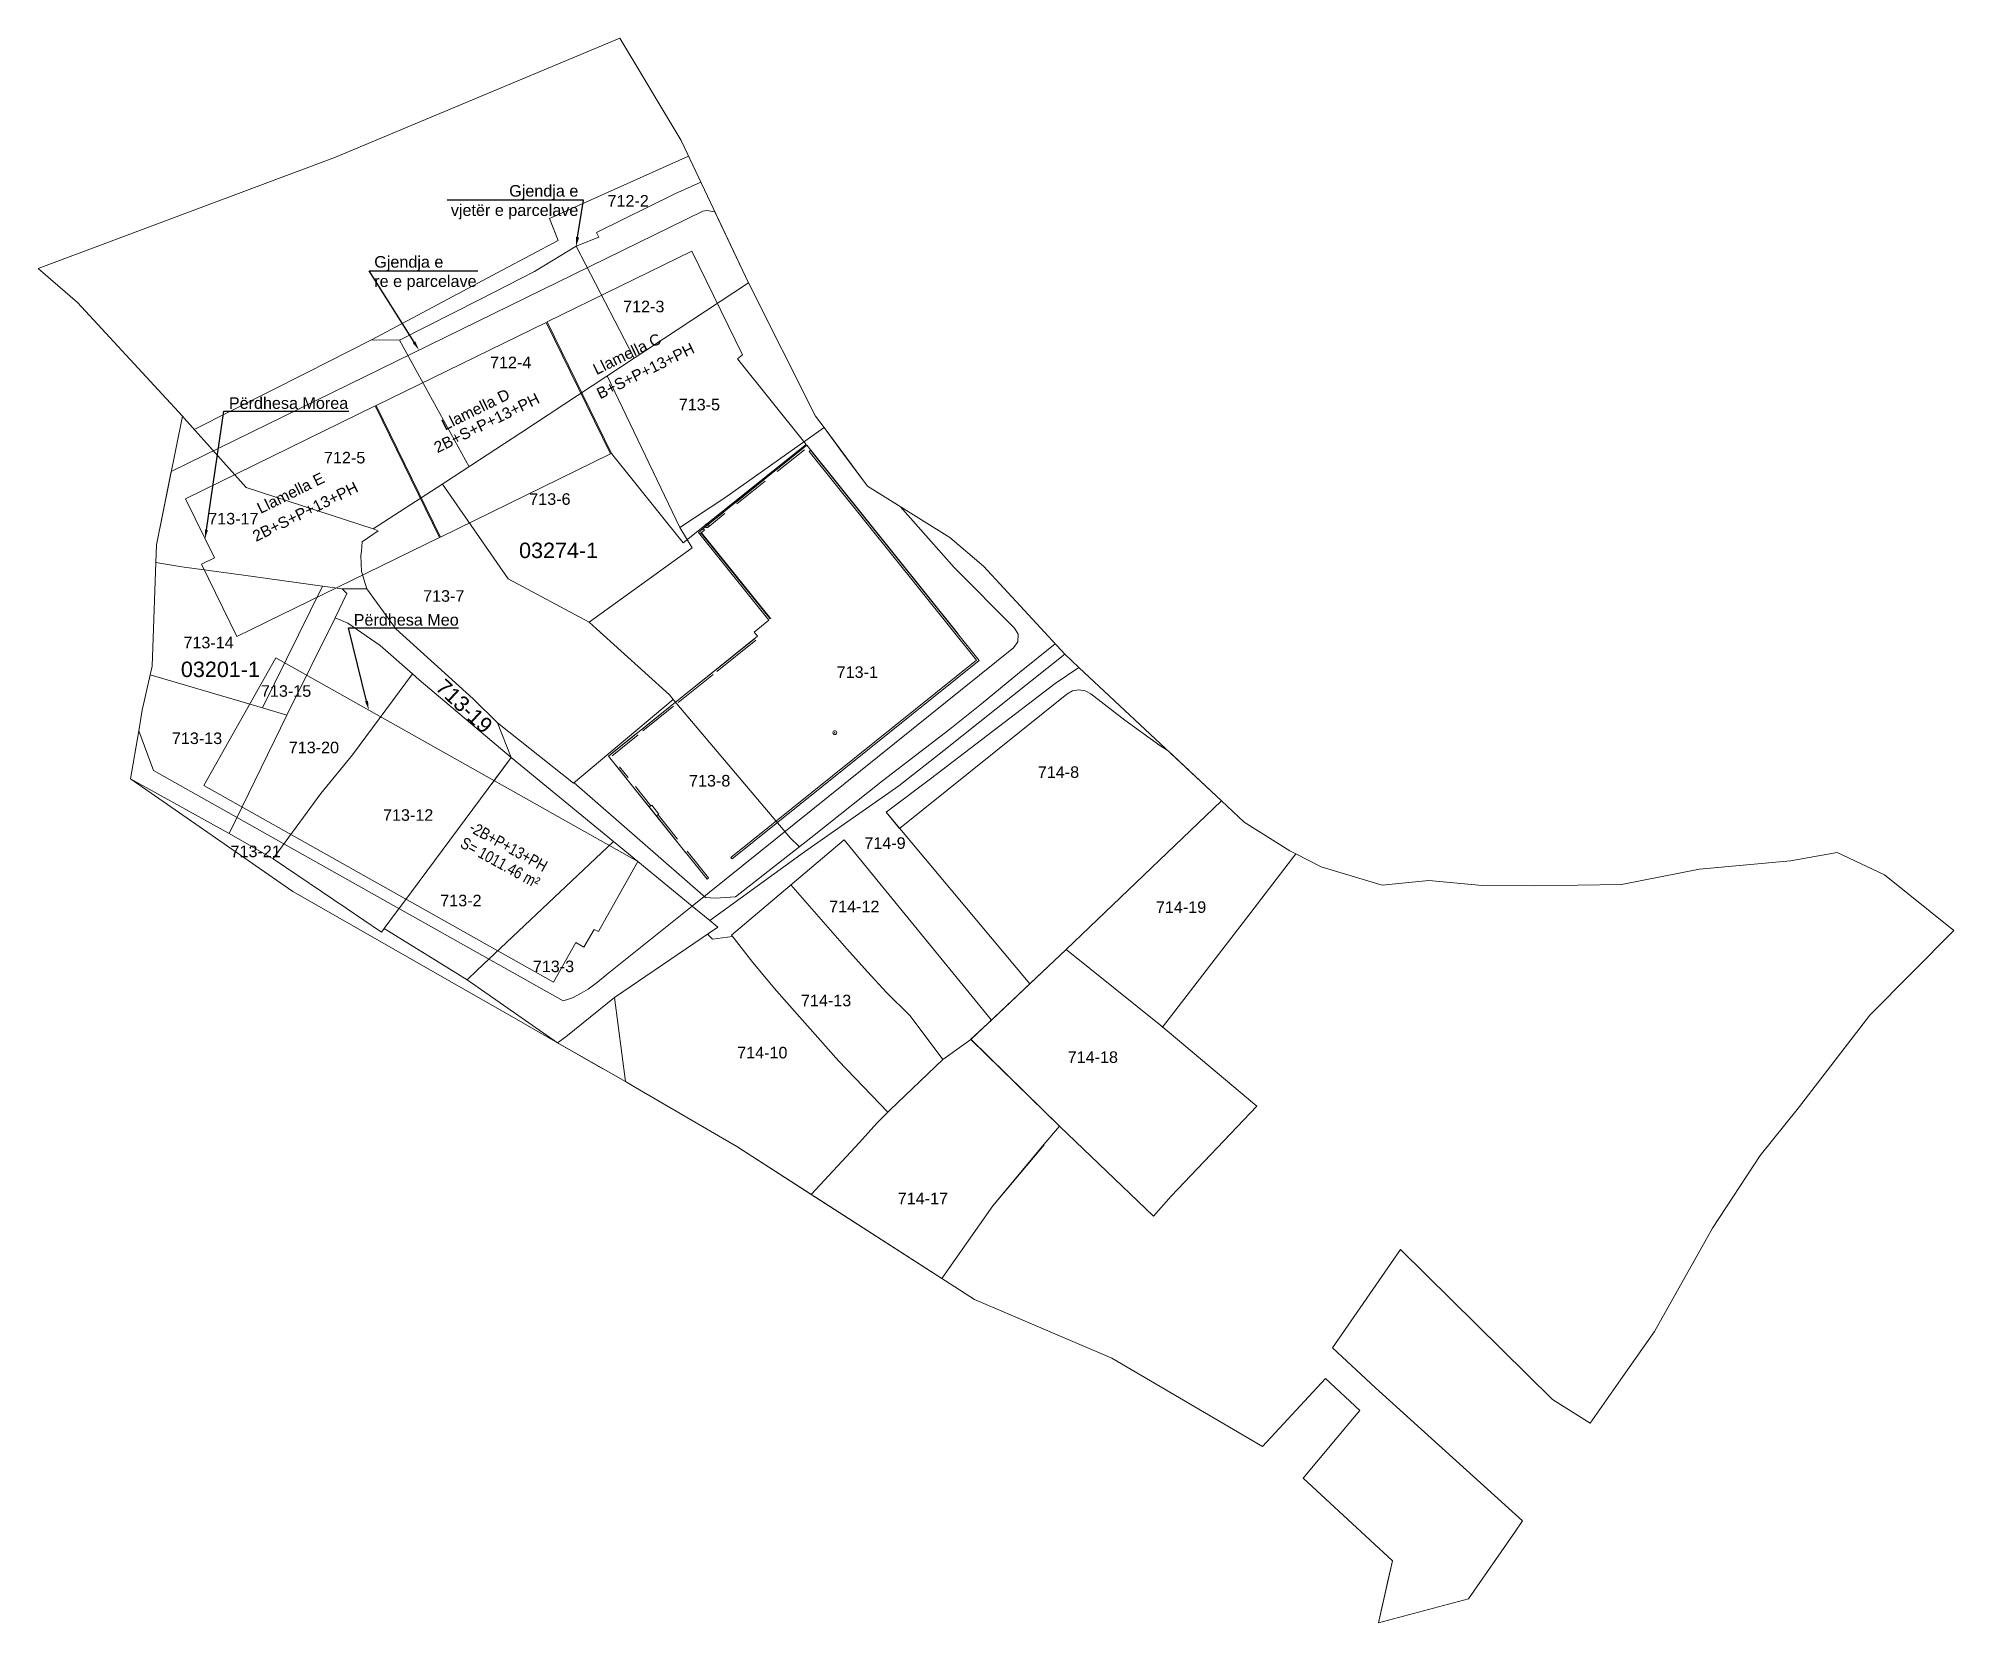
# Model space of a CAD drawing. Header units: metres. Extents: x 7511851 to 7512099, y 4692231 to 4692437.
import ezdxf
from ezdxf import colors
from ezdxf.entities.mleader import LeaderData, LeaderLine
from ezdxf.math import Vec2, Vec3

# ---------------------------------------------------------------- set-up
doc = ezdxf.new("R2010")
doc.units = ezdxf.units.M
doc.header["$PDMODE"] = 32
doc.header["$PDSIZE"] = 0.5
for name, color, linetype, lineweight in [('A - objekti 1 gjendja faktike_Pen_No__1', 7, 'Continuous', 0), ('A - Perdhesa Polyine_Pen_No__6', 1, 'Continuous', 0), ('Drawing & Figure_Pen_No__1', 7, 'Continuous', 13), ('etazha', 7, 'Continuous', 0), ('leja xeni', 1, 'Continuous', 0), ('Matjet_04.12.2019', 1, 'Continuous', 0), ('Parc fqinje -fr', 8, 'Continuous', 0), ('Parcela Baze', 7, 'Continuous', 0), ('parcelat-mungese v3', 1, 'Continuous', 0), ('shytllat', 5, 'Continuous', 0)]:
    doc.layers.add(name, color=color, linetype=linetype, lineweight=lineweight)
for name, color, linetype, lineweight, true_color in [('A - objekti 1 gjendja faktike_Pen_No__8', 7, 'Continuous', 0, 0xa80f02), ('parcelat e vjetra', 7, 'Continuous', 0, 0x848443), ('parcelat e vjetra nr', 7, 'Continuous', 0, 0x848443)]:
    doc.layers.add(name, color=color, linetype=linetype, lineweight=lineweight, true_color=true_color)
doc.layers.add('Nr Parceles Baze', color=7, linetype='Continuous')
doc.layers.add('PARCELA', color=7, linetype='Continuous')
doc.styles.add('GENERATED_STYLE_1', font='arial.ttf')
doc.styles.add('GENERATED_STYLE_3', font='ARIALN.TTF')
doc.styles.get("Standard").update_dxf_attribs({"font": 'arial.ttf'})

msp = doc.modelspace()

# ---------------------------------------------------------------- linework, layer by layer
at = {"layer": 'A - objekti 1 gjendja faktike_Pen_No__1', "color": 7, "linetype": 'Continuous', "lineweight": 13}
for p, q in [((7511950.565002819, 4692384.052568858), (7511937.593926664, 4692373.634619785)), ((7511950.483891753, 4692384.049757078), (7511950.448806937, 4692384.021578087)), ((7511950.51897657, 4692384.077936071), (7511950.519026571, 4692384.077936072)), ((7511950.549409566, 4692384.040044862), (7511950.549459565, 4692384.040044862)), ((7511950.565002819, 4692384.052568858), (7511950.565052818, 4692384.052568858)), ((7511950.56500282, 4692384.05256886), (7511950.565052819, 4692384.052568859)), ((7511950.565002819, 4692384.052568858), (7511970.162477286, 4692359.623595937)), ((7511936.502399024, 4692372.757940067), (7511937.593926664, 4692373.634619785)), ((7511945.643636145, 4692361.377840645), (7511936.502399024, 4692372.757940067)), ((7511937.593926664, 4692373.634619785), (7511937.593976663, 4692373.634619785)), ((7511943.717452933, 4692359.830604822), (7511945.643636145, 4692361.377840645)), ((7511924.818158805, 4692343.735001736), (7511944.163156956, 4692359.275797752)), ((7511944.163156956, 4692359.275797752), (7511943.717452933, 4692359.830604822)), ((7511954.187999582, 4692346.787374851), (7511954.188049582, 4692346.787374851)), ((7511954.18799958, 4692346.787374851), (7511954.188049581, 4692346.787374851)), ((7511954.191897896, 4692346.790505852), (7511954.191947895, 4692346.790505852)), ((7511934.876266073, 4692331.21195383), (7511924.818158805, 4692343.735001736))]:
    msp.add_line(p, q, dxfattribs=at)
at = {"layer": 'A - objekti 1 gjendja faktike_Pen_No__8', "color": 14, "linetype": 'Continuous', "lineweight": 35, "true_color": 0xa80f02}
msp.add_line((7511945.83860838, 4692361.53432016), (7511936.854538788, 4692372.720115826), dxfattribs=at)
at = {"layer": 'A - objekti 1 gjendja faktike_Pen_No__8', "color": 14, "linetype": 'Continuous', "lineweight": 0, "true_color": 0xa80f02}
msp.add_lwpolyline([(7511940.87517522, 4692330.404171356), (7511972.942234796, 4692356.159427384), (7511951.050369404, 4692383.416314782), (7511950.855462432, 4692383.259771802), (7511972.590783871, 4692356.197774806), (7511940.718625264, 4692330.59908701)], close=True, dxfattribs=at)
at = {"layer": 'A - objekti 1 gjendja faktike_Pen_No__8', "color": 14, "linetype": 'Continuous', "lineweight": 0, "true_color": 0xa80f02, "flags": 128}
for points in [[(7511950.081612007, 4692383.664324983), (7511946.554505803, 4692380.831467296)], [(7511946.711293163, 4692380.636256055), (7511950.238399367, 4692383.469113742)], [(7511944.995180604, 4692379.579067701), (7511941.338756859, 4692376.642346346)], [(7511941.495544217, 4692376.447135106), (7511945.151967961, 4692379.38385646)], [(7511939.77943166, 4692375.38994675), (7511937.593926664, 4692373.634619785)], [(7511937.750714019, 4692373.439408545), (7511939.936219017, 4692375.194735511)], [(7511936.502399024, 4692372.757940067), (7511945.643692726, 4692361.377770206)], [(7511943.777266311, 4692358.962344159), (7511938.727311157, 4692354.906383377)], [(7511938.883861112, 4692354.711467723), (7511943.933816264, 4692358.767428507)], [(7511938.25951359, 4692354.530663488), (7511933.729599038, 4692350.892382513)], [(7511933.886148993, 4692350.69746686), (7511938.416063544, 4692354.335747835)], [(7511933.105868948, 4692350.39142266), (7511929.145182868, 4692347.210327597)], [(7511929.301732824, 4692347.015411944), (7511933.262418902, 4692350.196507008)], [(7511928.521452778, 4692346.709367745), (7511925.130023787, 4692343.98548158)], [(7511925.286573741, 4692343.790565924), (7511928.678002731, 4692346.514452091)], [(7511925.726841232, 4692342.6050085), (7511927.185149988, 4692340.789311995)], [(7511926.266147789, 4692342.33276761), (7511927.380065527, 4692340.945861854)], [(7511928.123775916, 4692339.619276945), (7511930.11666273, 4692337.139331311)], [(7511930.311598923, 4692337.295897759), (7511928.319365345, 4692339.776368052)], [(7511931.055982972, 4692335.969853912), (7511933.874682649, 4692332.460375464)], [(7511933.787789249, 4692332.967797426), (7511931.250898627, 4692336.126403865)], [(7511934.813982489, 4692331.290881396), (7511937.623648657, 4692327.792650298), (7511937.818564311, 4692327.949200253), (7511935.04018885, 4692331.408472231)]]:
    msp.add_lwpolyline(points, dxfattribs=at)
for points in [[(7511936.659197945, 4692372.562738117), (7511937.28291646, 4692373.063688668), (7511937.126129104, 4692373.258899907), (7511936.502399024, 4692372.757940067)], [(7511930.11666273, 4692337.139331311), (7511930.427874521, 4692337.389286561), (7511931.367174217, 4692336.21979266), (7511931.055309178, 4692335.969312742)]]:
    msp.add_lwpolyline(points, close=True, dxfattribs=at)
at = {"layer": 'A - Perdhesa Polyine_Pen_No__6', "linetype": 'Continuous', "lineweight": 0}
for points in [[(7511916.876917804, 4692400.068090637), (7511925.22003066, 4692382.996934398), (7511934.522641669, 4692371.382412982), (7511950.461945572, 4692384.14894366), (7511941.553623172, 4692395.27118678), (7511942.222103054, 4692395.806603443), (7511935.65435985, 4692409.245109226)], [(7511903.028506352, 4692372.151370839), (7511925.08526244, 4692382.931074494), (7511916.742151474, 4692400.002226867), (7511894.685392784, 4692389.222528537)], [(7511902.894614684, 4692372.085933802), (7511876.615180241, 4692359.242498696), (7511872.026729549, 4692368.631254219), (7511873.688786674, 4692369.443544257), (7511869.934187023, 4692377.125971472), (7511894.551503427, 4692389.157086769)]]:
    msp.add_lwpolyline(points, close=True, dxfattribs=at)
at = {"layer": 'leja xeni', "flags": 128}
msp.add_lwpolyline([(7511881.643999999, 4692356.483), (7511872.333, 4692339.919), (7511917.707, 4692314.413), (7511920.597, 4692319.557), (7511921.642999999, 4692318.969), (7511922.966, 4692321.232), (7511923.533, 4692321.004), (7511928.629, 4692330.07)], close=True, dxfattribs=at)
at = {"layer": 'Matjet_04.12.2019', "color": 1}
for p in [(7511937.593926664, 4692373.634619785), (7511954.187999583, 4692346.787374852)]:
    msp.add_point(p, dxfattribs=at)
at = {"layer": 'Parc fqinje -fr', "lineweight": 0, "flags": 128}
for points in [[(7511912.211, 4692343.575), (7511909.666966206, 4692340.149635942)], [(7511924.077343922, 4692303.194234521), (7511918.211, 4692306.549), (7511919.271000001, 4692307.313), (7511925.6, 4692312.428)]]:
    msp.add_lwpolyline(points, dxfattribs=at)
at = {"layer": 'PARCELA', "lineweight": 0, "flags": 128}
msp.add_lwpolyline([(7511879.94, 4692349.998), (7511883.095, 4692349.068), (7511889.344, 4692361.676), (7511890.881, 4692364.848999999), (7511890.286, 4692365.442), (7511887.703, 4692365.8), (7511879.94, 4692349.998)], dxfattribs=at)
at = {"layer": 'PARCELA', "lineweight": 0}
msp.add_lwpolyline([(7511904.880423328, 4692315.709024069), (7511895.714, 4692321.363), (7511895.375, 4692320.907), (7511890.79, 4692324.02), (7511881.312999999, 4692330.399), (7511875.602999999, 4692333.703), (7511862.81, 4692340.782), (7511863.876, 4692347.021000001)], dxfattribs=at)
at = {"layer": 'Parcela Baze', "flags": 128}
for points in [[(7511868.089, 4692380.675), (7511937.066000001, 4692414.438), (7511937.581, 4692414.509), (7511938.619, 4692414.346), (7511942.993, 4692405.116), (7511951.692000001, 4692387.847), (7511952.79, 4692386.36), (7511954.994, 4692383.377), (7511958.422, 4692378.737), (7511962.664, 4692376.103999999), (7511969.659, 4692368.194), (7511977.522000001, 4692360.323), (7511977.965, 4692359.554), (7511977.935, 4692358.579), (7511977.366, 4692357.776000001), (7511935.682, 4692324.288), (7511925.491, 4692332.643), (7511912.211, 4692343.575), (7511910.408, 4692348.041999999), (7511907.287, 4692351.18), (7511897.246, 4692360.267), (7511893.466, 4692365.435), (7511890.286, 4692365.442), (7511887.703, 4692365.8), (7511877.458, 4692367.218), (7511869.461, 4692368.275), (7511866.082, 4692368.871), (7511866.161, 4692371.131), (7511868.089, 4692380.675)], [(7511935.682, 4692324.288), (7511924.647999999, 4692315.435), (7511923.397000001, 4692314.429), (7511922.177999999, 4692313.502), (7511921.293, 4692312.967), (7511920.134, 4692312.398), (7511919.616, 4692312.188999999), (7511918.965, 4692311.985), (7511892.386, 4692326.927), (7511865.807, 4692341.869), (7511863.876, 4692347.021000001), (7511864.33, 4692349.682), (7511865.363, 4692354.287), (7511865.611, 4692355.392), (7511866.082, 4692368.871), (7511869.461, 4692368.275), (7511877.458, 4692367.218), (7511887.703, 4692365.8), (7511890.286, 4692365.442), (7511890.881, 4692364.848999999), (7511889.344, 4692361.676), (7511891, 4692360.963), (7511895.198, 4692358.097), (7511899.376, 4692354.42), (7511900.257999999, 4692353.643999999), (7511912.211, 4692343.575), (7511925.491, 4692332.643), (7511935.682, 4692324.288)]]:
    msp.add_lwpolyline(points, dxfattribs=at)
at = {"layer": 'Parcela Baze', "lineweight": 0, "flags": 128}
for points in [[(7511924.669838073, 4692393.059345806), (7511934.09, 4692373.38)], [(7511890.286, 4692365.442), (7511893.466, 4692365.435), (7511897.246, 4692360.267), (7511907.287, 4692351.18), (7511910.408, 4692348.041999999)], [(7511940.933945087, 4692320.333290714), (7511938.318, 4692320.009), (7511937.660934281, 4692320.626199889)]]:
    msp.add_lwpolyline(points, dxfattribs=at)
at = {"layer": 'parcelat e vjetra', "lineweight": 0, "flags": 128}
for points in [[(7511942.993, 4692405.116), (7511913.452, 4692385.678), (7511902.611, 4692378.579), (7511894.291, 4692373.23), (7511877.791, 4692378.6), (7511870.102, 4692387.2), (7511870.032, 4692387.28), (7511869.842, 4692387.49), (7511869.532, 4692387.82), (7511855.942, 4692402.56), (7511850.842, 4692406.99), (7511889.413, 4692421.428), (7511926.304, 4692436.845), (7511934.243, 4692423.576)], [(7511899.376, 4692354.42), (7511895.198191072, 4692358.09683954), (7511891.000191072, 4692360.96283954), (7511889.344, 4692361.676), (7511883.095, 4692349.068), (7511875.602999999, 4692333.703), (7511881.312999999, 4692330.399), (7511881.582, 4692330.791), (7511887.487000001, 4692338.879), (7511891.603999999, 4692343.916)], [(7511997.848999999, 4692286.655), (7511995.532000001, 4692284.05), (7511983.371, 4692295.688), (7511971.853999999, 4692306.961), (7511984.225, 4692318.67), (7511996.477999999, 4692308.808), (7512008.929, 4692298.348999999)]]:
    msp.add_lwpolyline(points, close=True, dxfattribs=at)
for points in [[(7511894.088, 4692397.746), (7511898.703284746, 4692400.20181964), (7511911.134490636, 4692406.81653601), (7511918.293444145, 4692410.625856474), (7511917.184335398, 4692413.476382581), (7511935.204602645, 4692421.547293162)], [(7511871.079878964, 4692386.106261011), (7511885.627816277, 4692393.466018589), (7511894.088, 4692397.746), (7511897.7, 4692397.706), (7511908.118, 4692402.948), (7511915.233, 4692406.594), (7511920.631, 4692409.869), (7511923.58, 4692411.059), (7511923.278, 4692411.647), (7511933.435, 4692416.688), (7511936.797488972, 4692418.186758123)], [(7511920.631, 4692409.869), (7511928.145665193, 4692395.34644264)], [(7511894.291, 4692373.23), (7511902.611, 4692378.579), (7511913.452000001, 4692385.678), (7511942.993, 4692405.116), (7511951.692000001, 4692387.847), (7511952.79, 4692386.36), (7511939.92, 4692377.23), (7511934.09, 4692373.38), (7511935.68, 4692370.75), (7511922.3, 4692361.1), (7511923.27, 4692360.23), (7511932.73, 4692351.68), (7511933.22, 4692351.09), (7511920.285, 4692340.217), (7511910.408, 4692348.041999999), (7511907.287, 4692351.18), (7511897.246, 4692360.267), (7511893.466, 4692365.435), (7511892.786, 4692367.666), (7511892.71, 4692369.743), (7511892.757999999, 4692370.324), (7511892.856000001, 4692371.514), (7511894.943, 4692372.976), (7511894.291, 4692373.23)], [(7511894.291, 4692373.23), (7511902.611, 4692378.579), (7511913.452000001, 4692385.678), (7511942.993, 4692405.116), (7511951.692000001, 4692387.847), (7511952.79, 4692386.36), (7511939.92, 4692377.23), (7511934.09, 4692373.38), (7511935.68, 4692370.75), (7511922.3, 4692361.1), (7511923.27, 4692360.23), (7511932.73, 4692351.68), (7511933.22, 4692351.09), (7511920.285, 4692340.217), (7511910.408, 4692348.041999999), (7511907.287, 4692351.18), (7511897.246, 4692360.267), (7511893.466, 4692365.435), (7511892.786, 4692367.666), (7511892.71, 4692369.743), (7511892.757999999, 4692370.324), (7511892.856000001, 4692371.514), (7511894.943, 4692372.976), (7511894.291, 4692373.23)], [(7511897.7, 4692397.706), (7511906.736486042, 4692381.280487447)], [(7511866.161, 4692371.131), (7511869.532000001, 4692387.82), (7511869.842, 4692387.49), (7511870.032000001, 4692387.28), (7511870.102000001, 4692387.2), (7511877.791, 4692378.6), (7511894.291, 4692373.23), (7511894.943, 4692372.976), (7511892.856000001, 4692371.514), (7511892.757999999, 4692370.324), (7511892.71, 4692369.743), (7511892.786, 4692367.666), (7511893.466, 4692365.435), (7511890.286, 4692365.442), (7511887.703, 4692365.8), (7511877.458, 4692367.218), (7511869.461, 4692368.275), (7511866.082, 4692368.871), (7511866.161, 4692371.131)], [(7511950.248, 4692331.331999999), (7511950.248000001, 4692331.332), (7511962.497, 4692339.88), (7511968.34, 4692344.458), (7511984.021, 4692356.967), (7511973.491, 4692368.387), (7511969.121, 4692372.097), (7511958.422, 4692378.737), (7511952.79, 4692386.36), (7511939.92, 4692377.23), (7511934.09, 4692373.38), (7511935.68, 4692370.75), (7511922.3, 4692361.100000001), (7511923.27, 4692360.23), (7511932.73, 4692351.68), (7511933.22, 4692351.09), (7511948.43, 4692333.08), (7511949.58781245, 4692331.966767788)], [(7511903.270799816, 4692379.011055981), (7511911.822639577, 4692366.723816277), (7511922.3, 4692361.1)], [(7511863.876, 4692347.021000001), (7511864.33, 4692349.682), (7511865.363, 4692354.287), (7511865.611, 4692355.392), (7511866.082, 4692368.871), (7511869.461, 4692368.275), (7511877.458, 4692367.218), (7511887.703, 4692365.8), (7511890.286, 4692365.442), (7511890.881, 4692364.848999999), (7511889.344, 4692361.676), (7511891, 4692360.963), (7511895.198, 4692358.097), (7511899.376, 4692354.42), (7511900.257999999, 4692353.643999999), (7511912.211, 4692343.575), (7511925.491, 4692332.643), (7511935.682, 4692324.288)], [(7511912.211, 4692343.575), (7511900.257999999, 4692353.643999999), (7511899.376, 4692354.42), (7511891.603999999, 4692343.916), (7511887.487000001, 4692338.879), (7511881.582, 4692330.791), (7511881.312999999, 4692330.399), (7511890.79, 4692324.02), (7511895.375, 4692320.907), (7511895.714, 4692321.363), (7511906.478999999, 4692314.723), (7511918.211, 4692306.549), (7511912.576, 4692309.768999999), (7511904.168, 4692314.576), (7511894.835, 4692319.912), (7511883.85, 4692326.192), (7511862.81, 4692340.782), (7511875.602999999, 4692333.703), (7511883.095, 4692349.068), (7511889.344, 4692361.676), (7511890.881, 4692364.848999999), (7511890.286, 4692365.442)], [(7511982.781011684, 4692358.311792647), (7511978.16, 4692354.57), (7511973.22, 4692350.51), (7511969.12, 4692347.25), (7511960.390000001, 4692340.52), (7511951.100000001, 4692333.15), (7511941.292485787, 4692325.475973896), (7511938.69, 4692325.32), (7511937.416, 4692325.376), (7511920.37029954, 4692340.288701731)], [(7512090.4, 4692328.334), (7512099.37, 4692321.114), (7512088.469, 4692310.154), (7512079.228999999, 4692298.125), (7512074.259, 4692291.936000001), (7512068.057999999, 4692282.497), (7512060.538, 4692269.087), (7512056.437999999, 4692263.268), (7512052.22, 4692257.2), (7512047.3, 4692260.3), (7512027.58, 4692279.73), (7512018.78, 4692266.98), (7512024.36, 4692261.8), (7512043.43, 4692244.53), (7512042.427, 4692243.089), (7512036.416, 4692234.41), (7512024.736, 4692231.331), (7512026.537, 4692239.37), (7512014.952000001, 4692250.065), (7512021.597, 4692257.99), (7512022.307, 4692258.85), (7512017.867000001, 4692262.99), (7512009.674, 4692254.166), (7511990.137999999, 4692265.631), (7511972.307999999, 4692273.251), (7511941.458, 4692293.101), (7511928.331, 4692300.748), (7511927.018999999, 4692301.512), (7511918.211, 4692306.549), (7511919.271000001, 4692307.313), (7511925.6, 4692312.428), (7511939.02, 4692321.55), (7511937.962, 4692322.418000001), (7511950.248, 4692331.331999999), (7511962.497, 4692339.88), (7511968.34, 4692344.458000001), (7511984.021000001, 4692356.967), (7511985.852999999, 4692355.253)], [(7511984.225, 4692318.67), (7511996.477999999, 4692308.808), (7511996.727999999, 4692308.593), (7512007.601, 4692322.736), (7512014.001, 4692331.061000001), (7512017.28, 4692329.357), (7512025.23, 4692326.976), (7512031.28, 4692327.606000001), (7512038.19, 4692326.936000001), (7512044.93, 4692326.926), (7512056.28, 4692327.065), (7512066.38, 4692329.075), (7512078.21, 4692330.164), (7512084.23, 4692331.223999999), (7512090.4, 4692328.334), (7512099.37, 4692321.114), (7512088.469, 4692310.154), (7512079.228999999, 4692298.125), (7512074.259, 4692291.936000001), (7512068.057999999, 4692282.497), (7512060.538, 4692269.087), (7512056.437999999, 4692263.268), (7512052.22, 4692257.2), (7512047.3, 4692260.3), (7512027.58, 4692279.73), (7512018.78, 4692266.98), (7512024.36, 4692261.8), (7512043.43, 4692244.53), (7512042.427, 4692243.089), (7512036.416, 4692234.41), (7512024.736, 4692231.331), (7512025.988, 4692236.92), (7512026.537, 4692239.37), (7512014.952000001, 4692250.065), (7512021.597, 4692257.99), (7512022.307, 4692258.85), (7512017.867000001, 4692262.99), (7512009.674, 4692254.166), (7511990.137999999, 4692265.631), (7511972.307999999, 4692273.251), (7511941.458, 4692293.101), (7511928.331, 4692300.748), (7511927.018999999, 4692301.512), (7511918.211, 4692306.549), (7511919.271000001, 4692307.313), (7511925.6, 4692312.428), (7511939.02, 4692321.55), (7511937.962, 4692322.418000001), (7511950.248, 4692331.331999999), (7511962.497, 4692339.88), (7511968.34, 4692344.458000001), (7511984.021000001, 4692356.967), (7511985.852999999, 4692355.253), (7511982.768999999, 4692353.148), (7511966.627, 4692340.808), (7511960.838, 4692336.459), (7511979.511, 4692314.209), (7511984.225, 4692318.67)], [(7511971.825, 4692307.009), (7511983.334, 4692295.728), (7511981.327000001, 4692293.348999999), (7511974.713, 4692285.413), (7511968.092, 4692275.964), (7511951.116, 4692286.887), (7511941.458, 4692293.101), (7511928.331, 4692300.748), (7511927.018999999, 4692301.512), (7511925.6, 4692312.428), (7511939.02, 4692321.55), (7511937.962, 4692322.418000001), (7511950.248, 4692331.331999999), (7511962.497, 4692339.88), (7511968.34, 4692344.458000001), (7511984.021000001, 4692356.967), (7511985.852999999, 4692355.253), (7511982.768999999, 4692353.148), (7511966.627, 4692340.808), (7511960.838, 4692336.459), (7511962.597, 4692334.363), (7511984.28, 4692351.78), (7511985.015, 4692352.192), (7511985.84, 4692352.337), (7511986.67, 4692352.2), (7511987.41, 4692351.797), (7511991.838, 4692348.388), (7511996.378, 4692345.129), (7511997.43, 4692344.426), (7512004.361, 4692337.945), (7512007.31, 4692335.187), (7512013.22, 4692331.467), (7512014.001, 4692331.061000001), (7512007.601, 4692322.736), (7511996.727999999, 4692308.593), (7511996.477999999, 4692308.808), (7511984.225, 4692318.67), (7511979.511, 4692314.209), (7511974.509, 4692309.473999999), (7511971.825, 4692307.009)], [(7511875.602999999, 4692333.703), (7511883.095, 4692349.068), (7511879.94, 4692349.998), (7511865.363, 4692354.287), (7511864.33, 4692349.682), (7511863.876, 4692347.021000001), (7511862.81, 4692340.782), (7511875.602999999, 4692333.703)], [(7511982.768999999, 4692353.148), (7511985.852999999, 4692355.253), (7512004.361, 4692337.945), (7511984.225, 4692318.67), (7511979.511, 4692314.209), (7511960.838, 4692336.459), (7511966.627, 4692340.808), (7511982.768999999, 4692353.148)], [(7511898.25423536, 4692324.783189888), (7511912.211, 4692343.575), (7511917.260555783, 4692339.418242183)], [(7512014.001, 4692331.061000001), (7512007.601, 4692322.736), (7511996.727999999, 4692308.593), (7511996.477999999, 4692308.808), (7511984.225, 4692318.67), (7512004.361, 4692337.945), (7512007.31, 4692335.187), (7512013.22, 4692331.467), (7512014.001, 4692331.061000001)], [(7511925.491, 4692332.643), (7511907.76, 4692315.93), (7511906.478999999, 4692314.723)], [(7511906.478999999, 4692314.723), (7511907.76, 4692315.93), (7511925.491, 4692332.643)], [(7511974.509099055, 4692309.474276474), (7511955.385140711, 4692332.87629958), (7511940.793640814, 4692320.513953092), (7511941.147597286, 4692320.058182099), (7511943.572428186, 4692316.956865846), (7511946.622408202, 4692313.290667427), (7511954.682527028, 4692304.189511932), (7511961.068155776, 4692297.54721357)], [(7511948.493741468, 4692327.037704108), (7511955.735376256, 4692318.757299048), (7511958.418176214, 4692315.758498695), (7511960.904036063, 4692313.062385851), (7511963.971586057, 4692310.042588104), (7511968.225348085, 4692304.386538384)], [(7511898.25423536, 4692324.783189888), (7511897.322000001, 4692323.528), (7511895.714, 4692321.363)], [(7511895.714, 4692321.363), (7511897.322000001, 4692323.528), (7511898.25423536, 4692324.783189888)], [(7511935.682, 4692324.288), (7511937.962, 4692322.418000001), (7511939.02, 4692321.55), (7511925.6, 4692312.428), (7511919.271000001, 4692307.313), (7511918.211, 4692306.549)], [(7511971.853999999, 4692306.961), (7511968.225348085, 4692304.386538384), (7511961.316237372, 4692297.793653231), (7511959.651475348, 4692296.139909486), (7511957.393547114, 4692293.621759026), (7511951.115529958, 4692286.886997741)], [(7511981.36541766, 4692293.307847203), (7511974.712587217, 4692285.412507942), (7511968.092154749, 4692275.963626523)]]:
    msp.add_lwpolyline(points, dxfattribs=at)
at = {"layer": 'parcelat-mungese v3', "lineweight": 0, "flags": 128}
msp.add_lwpolyline([(7511925.6, 4692312.428), (7511927.019, 4692301.512)], dxfattribs=at)
at = {"layer": 'shytllat', "color": 8, "linetype": 'Continuous', "lineweight": 35}
msp.add_line((7511945.83860838, 4692361.534320161), (7511936.854538787, 4692372.720115826), dxfattribs=at)
at = {"layer": 'shytllat', "color": 8, "linetype": 'Continuous', "lineweight": 0}
msp.add_lwpolyline([(7511940.875175221, 4692330.404171357), (7511972.942234796, 4692356.159427385), (7511951.050369404, 4692383.416314783), (7511950.855462432, 4692383.259771802), (7511972.590783871, 4692356.197774807), (7511940.718625266, 4692330.59908701), (7511940.875175221, 4692330.404171357)], dxfattribs=at)
at = {"layer": 'shytllat', "color": 8, "linetype": 'Continuous', "lineweight": 0, "flags": 128}
for points in [[(7511950.081612007, 4692383.664324984), (7511946.554505803, 4692380.831467297)], [(7511946.711293162, 4692380.636256055), (7511950.238399367, 4692383.469113742)], [(7511944.995180603, 4692379.579067701), (7511941.33875686, 4692376.642346347)], [(7511941.495544218, 4692376.447135107), (7511945.151967961, 4692379.38385646)], [(7511939.779431661, 4692375.389946751), (7511937.593926664, 4692373.634619785)], [(7511937.75071402, 4692373.439408546), (7511939.936219018, 4692375.194735512)], [(7511936.502399024, 4692372.757940067), (7511945.643692727, 4692361.377770207)], [(7511943.777266311, 4692358.96234416), (7511938.727311158, 4692354.906383377)], [(7511938.883861112, 4692354.711467724), (7511943.933816266, 4692358.767428508)], [(7511938.25951359, 4692354.530663488), (7511933.72959904, 4692350.892382513)], [(7511933.886148994, 4692350.69746686), (7511938.416063544, 4692354.335747835)], [(7511933.105868949, 4692350.39142266), (7511929.14518287, 4692347.210327597)], [(7511929.301732824, 4692347.015411944), (7511933.262418902, 4692350.196507007)], [(7511928.52145278, 4692346.709367745), (7511925.130023788, 4692343.985481579)], [(7511925.286573743, 4692343.790565925), (7511928.678002733, 4692346.514452092)], [(7511925.726841234, 4692342.6050085), (7511927.18514999, 4692340.789311995)], [(7511928.123775918, 4692339.619276945), (7511930.116662732, 4692337.139331311)], [(7511930.311598925, 4692337.295897759), (7511928.319365347, 4692339.776368052)], [(7511931.055982973, 4692335.969853912), (7511933.87468265, 4692332.460375464)], [(7511933.78778925, 4692332.967797426), (7511931.250898628, 4692336.126403865)], [(7511934.81398249, 4692331.290881397), (7511937.623648658, 4692327.792650299), (7511937.818564313, 4692327.949200253), (7511935.040188851, 4692331.408472231)]]:
    msp.add_lwpolyline(points, dxfattribs=at)
msp.add_lwpolyline([(7511936.659197945, 4692372.562738117), (7511937.28291646, 4692373.063688668), (7511937.126129104, 4692373.258899907), (7511936.502399024, 4692372.757940067)], close=True, dxfattribs=at)
at = {"layer": 'shytllat', "color": 8, "lineweight": 0, "flags": 128}
msp.add_lwpolyline([(7511926.26614779, 4692342.33276761), (7511927.380065528, 4692340.945861854)], dxfattribs=at)
msp.add_lwpolyline([(7511930.116662732, 4692337.139331311), (7511930.427874523, 4692337.389286561), (7511931.367174219, 4692336.219792661), (7511931.055309179, 4692335.969312742)], close=True, dxfattribs=at)

# ---------------------------------------------------------------- texts
at = {"layer": 'Drawing & Figure_Pen_No__1', "style": 'GENERATED_STYLE_3'}
for s, p in [('S= 1011.46 m²', (7511905.459056589, 4692331.998619137)), ('-2B+P+13+PH', (7511906.618769673, 4692334.034162745))]:
    msp.add_text(s, height=1.500000000000001, rotation=331.1292769413065, dxfattribs=at).set_placement(p)
at = {"layer": 'etazha', "color": 0, "style": 'GENERATED_STYLE_1'}
for s, p in [('Llamella C', (7511923.2735776, 4692393.152803253)), ('B+S+P+13+PH', (7511923.738668801, 4692390.015081729)), ('2B+S+P+13+PH', (7511902.634706653, 4692383.016818712)), ('Llamella D', (7511903.623518079, 4692385.947670743)), ('Llamella E', (7511879.671367995, 4692375.139969527)), ('2B+S+P+13+PH', (7511879.091110481, 4692371.51045809))]:
    msp.add_text(s, height=1.446028900170204, rotation=26.20856088645989, dxfattribs=at).set_placement(p)
at = {"layer": 'Nr Parceles Baze'}
for s, height, p in [('712-2', 1.5, (7511924.700076387, 4692415.016429004)), ('03274-1', 2, (7511913.222766751, 4692369.424342157)), ('03201-1', 2, (7511869.344970443, 4692353.992676207))]:
    msp.add_text(s, height=height, dxfattribs=at).set_placement(p)
msp.add_text('713-19', height=2, rotation=316.9844576233929, dxfattribs=at).set_placement((7511902.257326064, 4692352.460673311))
at = {"layer": 'parcelat e vjetra nr'}
for s, p in [('712-3', (7511926.719835994, 4692401.307794049)), ('712-4', (7511909.452799623, 4692394.052544189)), ('713-5', (7511933.939310869, 4692388.585725517)), ('712-5', (7511887.908882956, 4692381.705601959)), ('713-6', (7511914.546364066, 4692376.33021615)), ('713-17', (7511872.894108873, 4692373.787020763)), ('713-7', (7511900.766948663, 4692363.759260461)), ('713-14', (7511869.671871888, 4692357.71580934)), ('713-1', (7511954.431131702, 4692353.886001485)), ('713-15', (7511879.730644971, 4692351.434366472)), ('713-13', (7511868.176171332, 4692345.303549062)), ('713-20', (7511883.337738744, 4692344.109407507)), ('713-8', (7511935.272286363, 4692339.793157825)), ('714-8', (7511980.532663105, 4692340.915451999)), ('713-12', (7511895.567766835, 4692335.34209311)), ('714-9', (7511958.023030117, 4692331.704302891)), ('713-21', (7511875.784405576, 4692330.627416197)), ('713-2', (7511902.996689881, 4692324.256182815)), ('714-12', (7511953.45800996, 4692323.480001209)), ('714-19', (7511995.856042862, 4692323.396427379)), ('713-3', (7511915.005086198, 4692315.712912367)), ('714-13', (7511949.798177973, 4692311.288133392)), ('714-10', (7511941.523486652, 4692304.527857694)), ('714-18', (7511984.407398966, 4692303.939996008)), ('714-17', (7511962.353311769, 4692285.610930365))]:
    msp.add_text(s, height=1.5, dxfattribs=at).set_placement(p)

# ---------------------------------------------------------------- leaders
at = {"layer": 'A - Perdhesa Polyine_Pen_No__6', "linetype": 'Continuous'}
ml = msp.add_multileader_mtext('Standard', dxfattribs=at)
ml.set_content('Përdhesa Morea', color=256)
ml.set_leader_properties()
ml.build(insert=Vec2(0, 0))
ml.multileader.update_dxf_attribs({"text_left_attachment_type": 6, "text_right_attachment_type": 6, "dogleg_length": 0.36, "arrow_head_size": 1.2})
ctx = ml.context
ctx.base_point, ctx.char_height, ctx.arrow_head_size, ctx.landing_gap_size, ctx.plane_origin = Vec3(7511875.265853332, 4692388.482324269), 1.5, 1.2, 0.3, Vec3(7511872.480409915, 4692371.913832963)
ctx.left_attachment, ctx.right_attachment = 6, 6
notes = []
notes.append((ctx, [(0, (1, 1, 0), (7511874.905853332, 4692388.482324269), (1, 0), 0.36, [(0, [(7511872.480409915, 4692371.913832963)], 0, [])])]))
ctx.mtext.insert, ctx.mtext.flow_direction = Vec3(7511875.565853332, 4692390.282324268), 5
ml = msp.add_multileader_mtext('Standard', dxfattribs=at)
ml.set_content('Përdhesa Meo', color=256)
ml.set_leader_properties()
ml.build(insert=Vec2(0, 0))
ml.multileader.update_dxf_attribs({"text_left_attachment_type": 6, "text_right_attachment_type": 6, "dogleg_length": 0.36, "arrow_head_size": 1.2})
ctx = ml.context
ctx.base_point, ctx.char_height, ctx.arrow_head_size, ctx.landing_gap_size, ctx.plane_origin = Vec3(7511891.464292603, 4692360.366203354), 1.5, 1.2, 0.3, Vec3(7511893.717872057, 4692349.710389227)
ctx.left_attachment, ctx.right_attachment = 6, 6
notes.append((ctx, [(0, (1, 1, 0), (7511891.104292602, 4692360.366203354), (1, 0), 0.36, [(0, [(7511893.717872057, 4692349.710389227)], 0, [])])]))
ctx.mtext.insert, ctx.mtext.flow_direction = Vec3(7511891.764292602, 4692362.166203354), 5
at = {"layer": 'Parcela Baze'}
ml = msp.add_multileader_mtext('Standard', dxfattribs=at)
ml.set_content('Gjendja e \\Pre e parcelave', color=256)
ml.set_leader_properties()
ml.build(insert=Vec2(0, 0))
ml.multileader.update_dxf_attribs({"text_left_attachment_type": 6, "text_right_attachment_type": 6, "dogleg_length": 0.36, "arrow_head_size": 1.2})
ctx = ml.context
ctx.base_point, ctx.char_height, ctx.arrow_head_size, ctx.landing_gap_size, ctx.plane_origin = Vec3(7511894.132019724, 4692406.681793467), 1.5, 1.2, 0.3, Vec3(7511900.234911457, 4692396.409845072)
ctx.left_attachment, ctx.right_attachment = 6, 6
notes.append((ctx, [(0, (1, 1, 0), (7511893.772019723, 4692406.681793467), (1, 0), 0.36, [(0, [(7511900.234911457, 4692396.409845072)], 0, [])])]))
ctx.mtext.insert, ctx.mtext.flow_direction = Vec3(7511894.432019724, 4692408.598232757), 5
at = {"layer": 'parcelat e vjetra', "lineweight": 0}
ml = msp.add_multileader_mtext('Standard', dxfattribs=at)
ml.set_content('Gjendja e \\Pvjetër e parcelave', color=256)
ml.set_leader_properties()
ml.build(insert=Vec2(0, 0))
ml.multileader.update_dxf_attribs({"text_left_attachment_type": 6, "text_right_attachment_type": 6, "dogleg_length": 0.36, "arrow_head_size": 1.2})
ctx = ml.context
ctx.base_point, ctx.char_height, ctx.arrow_head_size, ctx.landing_gap_size, ctx.plane_origin = Vec3(7511904.184470589, 4692415.867232873), 1.5, 1.2, 0.3, Vec3(7511920.631, 4692409.869)
ctx.left_attachment, ctx.right_attachment, ctx.text_align_type = 6, 6, 2
notes.append((ctx, [(1, (1, 1, 0), (7511921.570800739, 4692415.867232873), (-1, 0), 0.36, [(0, [(7511920.631, 4692409.869)], 0, [])])]))
ctx.mtext.insert, ctx.mtext.alignment, ctx.mtext.flow_direction = Vec3(7511920.910800739, 4692417.808228781), 3, 5
for ctx, leaders in notes:
    for number, flags, end, landing, length, lines in leaders:
        leader = LeaderData()
        leader.index, (leader.has_last_leader_line, leader.has_dogleg_vector, leader.attachment_direction) = number, flags
        leader.last_leader_point, leader.dogleg_vector, leader.dogleg_length = Vec3(end), Vec3(landing), length
        for number, points, colour, breaks in lines:
            line = LeaderLine()
            line.index, line.vertices, line.color, line.breaks = number, Vec3.list(points), colors.encode_raw_color(colour), breaks
            leader.lines.append(line)
        ctx.leaders.append(leader)

doc.saveas('drawing.dxf')
